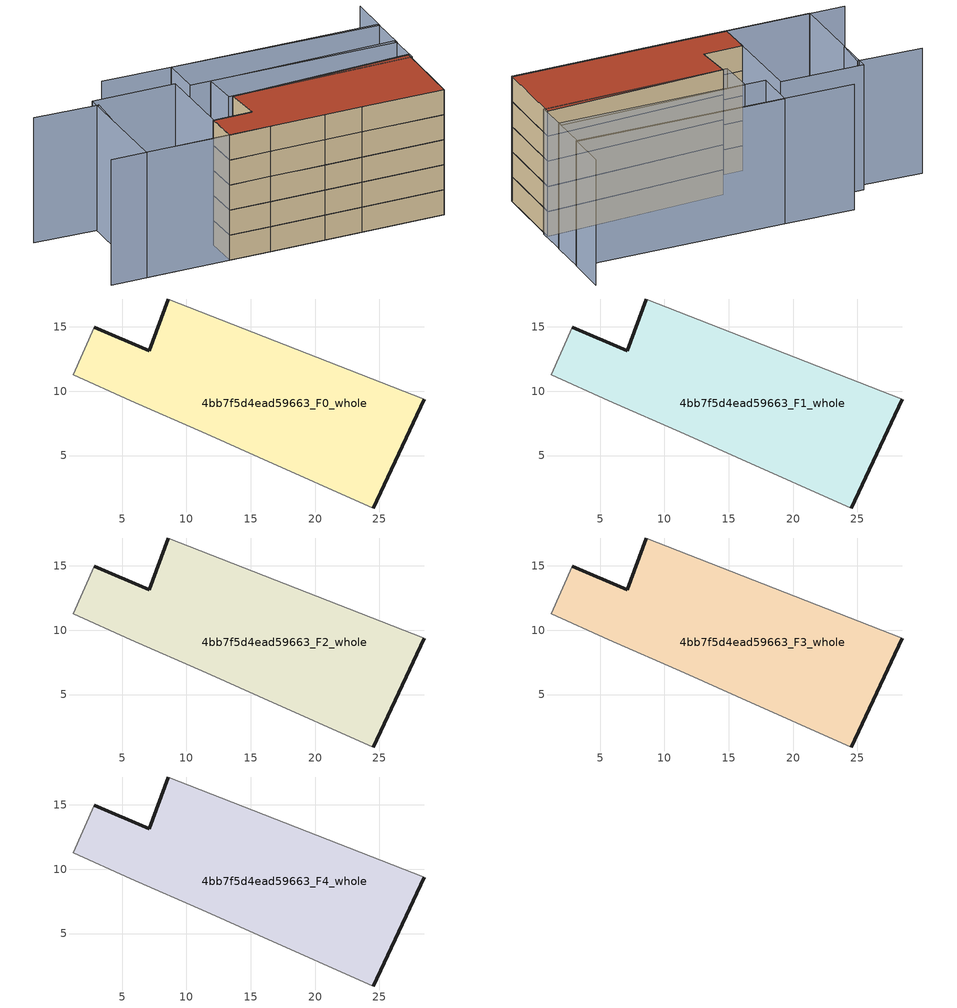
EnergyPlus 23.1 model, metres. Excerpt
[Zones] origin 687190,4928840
4bb7f5d4ead59663_F0_whole
 floor ground (EU_floor_Construction): 24.52,0.92 28.48,9.36 8.58,17.17 7.09,13.13 2.81,14.99 1.2,11.29 5.67,9.27 11.53,6.68 15.61,4.87 z0
 wall outside (EU_wall_Construction): 2.81,14.99 7.09,13.13 8.58,17.17 / 28.48,9.36 24.52,0.92 z0:3
 wall adiabatic (EU_wall_Construction): 8.58,17.17 28.48,9.36 / 24.52,0.92 15.61,4.87 11.53,6.68 5.67,9.27 1.2,11.29 2.81,14.99 z0:3
4bb7f5d4ead59663_F1_whole
 floor to 4bb7f5d4ead59663_F0_whole (EU_floor_Construction): 24.52,0.92 28.48,9.36 8.58,17.17 7.09,13.13 2.81,14.99 1.2,11.29 5.67,9.27 11.53,6.68 15.61,4.87 z3
 wall outside (EU_wall_Construction): 2.81,14.99 7.09,13.13 8.58,17.17 / 28.48,9.36 24.52,0.92 z3:6
 wall adiabatic (EU_wall_Construction): 8.58,17.17 28.48,9.36 / 24.52,0.92 15.61,4.87 11.53,6.68 5.67,9.27 1.2,11.29 2.81,14.99 z3:6
4bb7f5d4ead59663_F2_whole
 floor to 4bb7f5d4ead59663_F1_whole (EU_floor_Construction): 24.52,0.92 28.48,9.36 8.58,17.17 7.09,13.13 2.81,14.99 1.2,11.29 5.67,9.27 11.53,6.68 15.61,4.87 z6
 wall outside (EU_wall_Construction): 2.81,14.99 7.09,13.13 8.58,17.17 / 28.48,9.36 24.52,0.92 z6:9
 wall adiabatic (EU_wall_Construction): 8.58,17.17 28.48,9.36 / 24.52,0.92 15.61,4.87 11.53,6.68 5.67,9.27 1.2,11.29 2.81,14.99 z6:9
4bb7f5d4ead59663_F3_whole
 floor to 4bb7f5d4ead59663_F2_whole (EU_floor_Construction): 24.52,0.92 28.48,9.36 8.58,17.17 7.09,13.13 2.81,14.99 1.2,11.29 5.67,9.27 11.53,6.68 15.61,4.87 z9
 wall outside (EU_wall_Construction): 2.81,14.99 7.09,13.13 8.58,17.17 / 28.48,9.36 24.52,0.92 z9:12
 wall adiabatic (EU_wall_Construction): 8.58,17.17 28.48,9.36 / 24.52,0.92 15.61,4.87 11.53,6.68 5.67,9.27 1.2,11.29 2.81,14.99 z9:12
4bb7f5d4ead59663_F4_whole
 floor to 4bb7f5d4ead59663_F3_whole (EU_floor_Construction): 24.52,0.92 28.48,9.36 8.58,17.17 7.09,13.13 2.81,14.99 1.2,11.29 5.67,9.27 11.53,6.68 15.61,4.87 z12
 wall outside (EU_wall_Construction): 2.81,14.99 7.09,13.13 8.58,17.17 / 28.48,9.36 24.52,0.92 z12:15
 wall adiabatic (EU_wall_Construction): 8.58,17.17 28.48,9.36 / 24.52,0.92 15.61,4.87 11.53,6.68 5.67,9.27 1.2,11.29 2.81,14.99 z12:15
 roof outside (EU_roof_Construction): 28.48,9.36 24.52,0.92 15.61,4.87 11.53,6.68 5.67,9.27 1.2,11.29 2.81,14.99 7.09,13.13 8.58,17.17 z15
shading: -11.6,17.06 24.52,0.92 / 34.05,20.89 31.89,16.27 / 31.89,16.27 2.15,30.18 / -2.33,26.78 -4.07,23.44 / -2.52,26.75 -9.21,30.03 / 9.83,21.29 30.05,12.61 / 30.05,12.61 28.36,8.68 / 28.36,8.68 8.15,17.36 / 8.15,17.36 9.83,21.29 / 1.2,11.29 -7.8,15.36 / -7.8,15.36 -2.15,27.83 / -2.15,27.83 6.84,23.76 / 6.84,23.76 1.2,11.29 / 9.61,26.69 31.93,16.5 / 31.93,16.5 29.93,12.11 / 29.93,12.11 7.61,22.3 / 7.61,22.3 9.61,26.69 z0:15
[Building]
EU S2 Campaign: North Axis=0; Terrain=City; Solar Distribution=FullExterior
[Site:Location]
Bologna: Latitude=44.5; Longitude=11.25; Time Zone=1; Elevation=37
[SizingPeriod:WeatherFileDays]
AnnualSizingPeriod: Begin Month=1; Begin Day of Month=1; End Month=12; End Day of Month=31; Day of Week for Start Day=Monday; Use Weather File Daylight Saving Period=No; Use Weather File Rain and Snow Indicators=No
[MATERIAL]
EU_InternalMass_Material: Roughness=MediumRough; Thickness=0.1; Conductivity=1; Density=1800; Specific Heat=900; Thermal Absorptance=0.9; Solar Absorptance=0.7; Visible Absorptance=0.7
[MATERIAL:NOMASS] Roughness=MediumRough; Thermal Absorptance=0.9; Solar Absorptance=0.7; Visible Absorptance=0.7
Name | Thermal Resistance
EU_wall_NoMass | 0.905828
EU_roof_NoMass | 0.37593
EU_floor_NoMass | 0.67114
[CONSTRUCTION]
EU_wall_Construction: EU_wall_NoMass
EU_roof_Construction: EU_roof_NoMass
EU_floor_Construction: EU_floor_NoMass
EU_InternalMass_Construction: EU_InternalMass_Material
[ZONE] Type=1; Multiplier=1; Ceiling Height=autocalculate; Floor Area=autocalculate; Part of Total Floor Area=Yes
Name | Volume
4bb7f5d4ead59663_F0_whole | 616.47
4bb7f5d4ead59663_F1_whole; 4bb7f5d4ead59663_F2_whole; 4bb7f5d4ead59663_F3_whole; 4bb7f5d4ead59663_F4_whole | 616.469
[INTERNALMASS] Construction=EU_InternalMass_Construction; Surface Area=190.726
Name | Zone or ZoneList
4bb7f5d4ead59663_F0_whole_EU_InternalMass | 4bb7f5d4ead59663_F0_whole
4bb7f5d4ead59663_F1_whole_EU_InternalMass | 4bb7f5d4ead59663_F1_whole
4bb7f5d4ead59663_F2_whole_EU_InternalMass | 4bb7f5d4ead59663_F2_whole
4bb7f5d4ead59663_F3_whole_EU_InternalMass | 4bb7f5d4ead59663_F3_whole
4bb7f5d4ead59663_F4_whole_EU_InternalMass | 4bb7f5d4ead59663_F4_whole
[OTHEREQUIPMENT] Fuel Type=Electricity; Design Level Calculation Method=Watts/Area; Power per Zone Floor Area=1; Fraction Latent=0; Fraction Radiant=0; Fraction Lost=0; Carbon Dioxide Generation Rate=0; EndUse Subcategory=EU_Step8_InternalGains
Name | Zone or ZoneList or Space or SpaceList | Schedule
EU_Step8_InternalGain_4bb7f5d4ead59663_F0_whole_f000 | 4bb7f5d4ead59663_F0_whole | EU_Step8_GainSchedule_4bb7f5d4ead59663_F0_whole_f000
EU_Step8_InternalGain_4bb7f5d4ead59663_F1_whole_f000 | 4bb7f5d4ead59663_F1_whole | EU_Step8_GainSchedule_4bb7f5d4ead59663_F1_whole_f000
EU_Step8_InternalGain_4bb7f5d4ead59663_F2_whole_f000 | 4bb7f5d4ead59663_F2_whole | EU_Step8_GainSchedule_4bb7f5d4ead59663_F2_whole_f000
EU_Step8_InternalGain_4bb7f5d4ead59663_F3_whole_f000 | 4bb7f5d4ead59663_F3_whole | EU_Step8_GainSchedule_4bb7f5d4ead59663_F3_whole_f000
EU_Step8_InternalGain_4bb7f5d4ead59663_F4_whole_f000 | 4bb7f5d4ead59663_F4_whole | EU_Step8_GainSchedule_4bb7f5d4ead59663_F4_whole_f000
[ZONEVENTILATION:DESIGNFLOWRATE] Schedule=EU_AlwaysOn; Design Flow Rate Calculation Method=AirChanges/Hour; Air Changes per Hour=0.73129; Ventilation Type=Natural; Fan Pressure Rise=0; Fan Total Efficiency=1; Constant Term Coefficient=1; Temperature Term Coefficient=0; Velocity Term Coefficient=0; Velocity Squared Term Coefficient=0; Minimum Indoor Temperature=-100; Maximum Indoor Temperature=100; Delta Temperature=-100; Minimum Outdoor Temperature=-100; Maximum Outdoor Temperature=100; Maximum Wind Speed=40
Name | Zone or ZoneList or Space or SpaceList
EU_ConstantAir_4bb7f5d4ead59663_F0_whole | 4bb7f5d4ead59663_F0_whole
EU_ConstantAir_4bb7f5d4ead59663_F1_whole | 4bb7f5d4ead59663_F1_whole
EU_ConstantAir_4bb7f5d4ead59663_F2_whole | 4bb7f5d4ead59663_F2_whole
EU_ConstantAir_4bb7f5d4ead59663_F3_whole | 4bb7f5d4ead59663_F3_whole
EU_ConstantAir_4bb7f5d4ead59663_F4_whole | 4bb7f5d4ead59663_F4_whole
[HVACTEMPLATE:THERMOSTAT] Constant Heating Setpoint=20; Constant Cooling Setpoint=50
EU_HeatOnly_4bb7f5d4ead59663_F0_whole; EU_HeatOnly_4bb7f5d4ead59663_F1_whole; EU_HeatOnly_4bb7f5d4ead59663_F2_whole; EU_HeatOnly_4bb7f5d4ead59663_F3_whole; EU_HeatOnly_4bb7f5d4ead59663_F4_whole
[HVACTEMPLATE:ZONE:IDEALLOADSAIRSYSTEM] System Availability Schedule=EU_AlwaysOn; Maximum Heating Supply Air Temperature=50; Minimum Cooling Supply Air Temperature=13; Maximum Heating Supply Air Humidity Ratio=0.0156; Minimum Cooling Supply Air Humidity Ratio=0.0077; Heating Limit=NoLimit; Cooling Limit=NoLimit; Heating Availability Schedule=EU_AlwaysOn; Cooling Availability Schedule=EU_CoolingOff; Dehumidification Control Type=ConstantSensibleHeatRatio; Cooling Sensible Heat Ratio=0.7; Dehumidification Setpoint=60; Humidification Control Type=None; Humidification Setpoint=30; Outdoor Air Method=None; Outdoor Air Flow Rate per Person=0.00944; Outdoor Air Flow Rate per Zone Floor Area=0; Outdoor Air Flow Rate per Zone=0; Demand Controlled Ventilation Type=None; Outdoor Air Economizer Type=NoEconomizer; Heat Recovery Type=None; Sensible Heat Recovery Effectiveness=0.7; Latent Heat Recovery Effectiveness=0.65
Name | Template Thermostat
4bb7f5d4ead59663_F0_whole | EU_HeatOnly_4bb7f5d4ead59663_F0_whole
4bb7f5d4ead59663_F1_whole | EU_HeatOnly_4bb7f5d4ead59663_F1_whole
4bb7f5d4ead59663_F2_whole | EU_HeatOnly_4bb7f5d4ead59663_F2_whole
4bb7f5d4ead59663_F3_whole | EU_HeatOnly_4bb7f5d4ead59663_F3_whole
4bb7f5d4ead59663_F4_whole | EU_HeatOnly_4bb7f5d4ead59663_F4_whole
[SIZING:ZONE] Zone Cooling Design Supply Air Temperature Input Method=SupplyAirTemperature; Zone Cooling Design Supply Air Temperature=13; Zone Heating Design Supply Air Temperature Input Method=SupplyAirTemperature; Zone Heating Design Supply Air Temperature=50; Zone Cooling Design Supply Air Humidity Ratio=0.008; Zone Heating Design Supply Air Humidity Ratio=0.008; Cooling Design Air Flow Method=DesignDay; Cooling Design Air Flow Rate=0; Cooling Minimum Air Flow per Zone Floor Area=0.000762; Cooling Minimum Air Flow=0; Cooling Minimum Air Flow Fraction=0.2; Heating Design Air Flow Method=DesignDay; Heating Design Air Flow Rate=0; Heating Maximum Air Flow per Zone Floor Area=0.002032; Heating Maximum Air Flow=0.141576; Heating Maximum Air Flow Fraction=0.3; Account for Dedicated Outdoor Air System=No; Dedicated Outdoor Air System Control Strategy=NeutralSupplyAir; Dedicated Outdoor Air Low Setpoint Temperature for Design=autosize; Dedicated Outdoor Air High Setpoint Temperature for Design=autosize; Zone Load Sizing Method=Sensible Load Only No Latent Load; Zone Latent Cooling Design Supply Air Humidity Ratio Input Method=HumidityRatioDifference; Zone Cooling Design Supply Air Humidity Ratio Difference=0.005; Zone Latent Heating Design Supply Air Humidity Ratio Input Method=HumidityRatioDifference; Zone Humidification Design Supply Air Humidity Ratio Difference=0.005
4bb7f5d4ead59663_F0_whole; 4bb7f5d4ead59663_F1_whole; 4bb7f5d4ead59663_F2_whole; 4bb7f5d4ead59663_F3_whole; 4bb7f5d4ead59663_F4_whole
[SCHEDULE:CONSTANT]
Name | Hourly Value
EU_AlwaysOn | 1
EU_CoolingOff | 0
[SCHEDULE:FILE] Column Number=1; Rows to Skip at Top=0; Number of Hours of Data=8760; Column Separator=Comma; Interpolate to Timestep=No; Minutes per Item=60; Adjust Schedule for Daylight Savings=Yes
Name | File
EU_Step8_GainSchedule_4bb7f5d4ead59663_F0_whole_f000 | ../../schedules/4bb7f5d4ead59663/4bb7f5d4ead59663_F0_whole_f000_gain.csv
EU_Step8_GainSchedule_4bb7f5d4ead59663_F1_whole_f000 | ../../schedules/4bb7f5d4ead59663/4bb7f5d4ead59663_F1_whole_f000_gain.csv
EU_Step8_GainSchedule_4bb7f5d4ead59663_F2_whole_f000 | ../../schedules/4bb7f5d4ead59663/4bb7f5d4ead59663_F2_whole_f000_gain.csv
EU_Step8_GainSchedule_4bb7f5d4ead59663_F3_whole_f000 | ../../schedules/4bb7f5d4ead59663/4bb7f5d4ead59663_F3_whole_f000_gain.csv
EU_Step8_GainSchedule_4bb7f5d4ead59663_F4_whole_f000 | ../../schedules/4bb7f5d4ead59663/4bb7f5d4ead59663_F4_whole_f000_gain.csv
